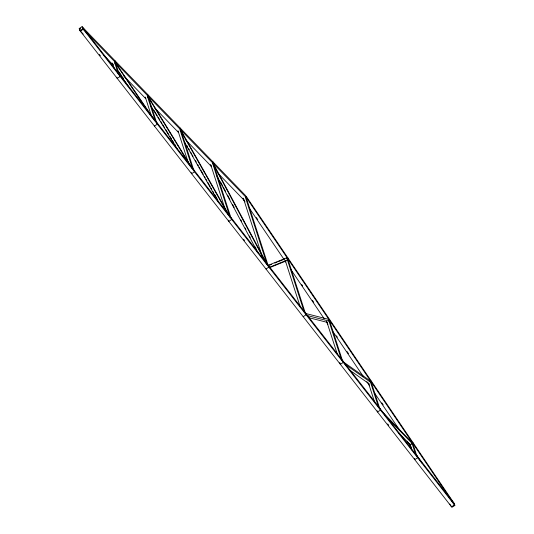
<?xml version="1.0" encoding="UTF-8"?>
<svg xmlns="http://www.w3.org/2000/svg" width="534" height="534" viewBox="0 0 534 534"><rect width="100%" height="100%" fill="white"/><g stroke="black" fill="none" stroke-linecap="round" stroke-linejoin="round"><path stroke-width="0.8" d="M287.813 258.783L287.986 258.049M329.485 320.313L329.658 319.579M371.15 381.843L371.324 381.109M412.996 442.633L412.822 443.374L409.885 445.263M454.494 504.897L454.668 504.163L246.314 196.519L246.141 197.253L454.494 504.897L451.557 506.786L449.708 504.056M82.069 26.7L83.297 29.23L246.841 198.154L245.62 195.624L82.069 26.7L79.139 28.589L80.367 31.119L83.231 34.083M454.861 505.411L82.97 28.843L82.403 27.087L454.294 503.655L454.861 505.411L451.931 507.3L80.033 30.732L79.466 28.976L80.641 28.222M80.033 30.732L82.97 28.843M80.367 31.119L83.297 29.23M114.837 63.766L116.005 63.012L114.783 60.482M147.544 97.555L148.719 96.801L147.491 94.271M154.413 126.044L157.35 124.155L156.782 122.399M265.979 269.016L268.916 267.127L268.348 265.371M303.172 316.675L306.109 314.786L305.535 313.024M267.507 265.592L286.771 257.762L288.02 259.718L269.523 267.24M269.43 265.271L271.739 264.33M274.823 263.075L277.133 262.134M278.675 261.506L284.842 259.003M269.136 267.854L286.091 260.966M305.515 313.451L328.47 319.292L329.665 321.248L307.497 315.614M308.732 317.657L327.729 322.489M343.322 361.885L370.202 380.849M345.057 364.255L371.27 382.744L370.563 381.483M349.176 369.762L369.341 383.986M103.89 55.423L105.038 56.604M106.186 57.792L113.075 64.901L112.153 63.005M123.975 76.162L145.782 98.69L145.168 97.422M154.386 107.581L178.489 132.472L177.875 131.21M185.952 140.175L211.197 166.261L210.583 164.993M218.086 173.37L243.911 200.043L242.99 198.147M381.016 410.486L412.001 442.492M384.694 415.112L412.809 444.161M398.257 432.36L410.306 444.809M329.685 321.061L328.45 319.472L341.633 360.303M371.357 382.591L370.115 381.002L378.566 407.162M79.466 28.976L80.487 30.278M99.337 54.435L100.352 55.743M243.504 239.185L244.525 240.494M387.677 423.936L388.699 425.244M256.347 217.552L257.735 219.607M301.717 284.549L302.644 285.917M312.37 300.275L313.758 302.324M336.447 335.826L337.368 337.194M347.093 351.552L348.482 353.601M381.817 402.823L383.205 404.872M243.21 199.149L245.059 201.879M249.224 208.033L283.954 259.304M284.876 260.672L285.803 262.04M290.897 269.563L324.231 318.785M327.936 324.251L326.548 322.202L326.721 321.468L337.421 354.483M333.029 331.774L363.127 376.21M366.831 381.683L369.608 385.782M374.701 393.304L400.166 430.905M407.108 441.157L411.273 447.312M416.366 454.834L420.071 460.301M420.999 461.67L421.927 463.038M116.799 64.567L154.306 119.943M115.297 62.999L150.021 114.269M119.035 71.963L121.352 75.381M122.279 76.749L123.668 78.798M117.073 69.707L128.18 86.121M148.278 96.614L192.253 168.457M147.798 96.52L190.024 165.52M153.745 109.951L157.23 115.638M158.104 117.059L159.846 119.91M160.714 121.331L162.022 123.467M162.89 124.889L164.632 127.733M165.507 129.155L168.984 134.848M169.859 136.27L171.601 139.114M172.469 140.535L173.777 142.671M174.645 144.093L175.519 145.515M150.655 105.592L177.215 148.979M181.073 130.603L229.667 216.277M180.365 130.122L228.545 215.075M186.9 145.522L187.721 146.963M188.535 148.405L189.35 149.847M190.578 152.003L191.392 153.445M192.213 154.887L193.028 156.322M195.477 160.641L196.292 162.082M197.52 164.245L198.334 165.68M199.149 167.122L199.97 168.564M200.784 169.999L203.234 174.324M204.462 176.48L205.276 177.922M206.091 179.364L206.912 180.799M207.726 182.241L210.176 186.56M210.99 188.001L211.811 189.443M213.033 191.599L213.854 193.041M214.668 194.483L217.118 198.802M184.557 142.164L218.446 201.919M213.834 164.525L267.774 265.478M212.986 163.791L266.139 263.275M220.502 181.86L222.458 185.518M223.239 186.98L225.588 191.372M227.537 195.03L229.887 199.416M232.624 204.542L234.186 207.466M240.827 219.901L241.608 221.363M245.126 227.951L245.907 229.413M249.425 235.995L250.212 237.456M255.292 246.968L256.073 248.43M216.917 176.006L257.955 252.816M212.906 161.842L214.134 164.365M180.198 128.053L181.427 130.583M417.107 455.996L417.675 457.751L414.738 459.64L414.357 458.472M413.276 444.889L417.007 456.45M411.787 442.532L415.772 454.861M409.858 443.774L411.847 449.942M379.914 408.336L380.482 410.099L377.551 411.988L377.171 410.813M371.611 383.385L379.808 408.75M368.44 383.038L374.588 402.062M342.728 360.684L343.295 362.439L340.358 364.328L339.791 362.573M329.939 321.848L342.621 361.111M305.428 313.438L288.02 259.537L286.778 257.949L304.186 311.849M285.356 260.772L300.208 306.75M246.348 198.007L268.495 266.579M245.36 197.206L267 264.203M243.431 198.448L261.76 255.199M231.162 217.712L231.729 219.467L228.792 221.356L228.412 220.188M213.64 164.218L230.795 217.331M212.652 163.424L230.067 217.325M210.723 164.666L225.315 209.849M193.969 170.059L194.536 171.814L191.599 173.704L191.225 172.529M180.933 130.436L193.862 170.48M179.945 129.635L192.373 168.11M178.016 130.877L188.409 163.07M148.218 96.654L156.669 122.807M147.237 95.853L155.427 121.218M145.308 97.101L151.709 116.913M119.589 74.74L120.157 76.502L117.226 78.391L116.846 77.216M115.758 63.639L119.496 75.194M114.523 62.051L118.254 73.605M112.587 63.292L114.336 68.686"/></g></svg>
